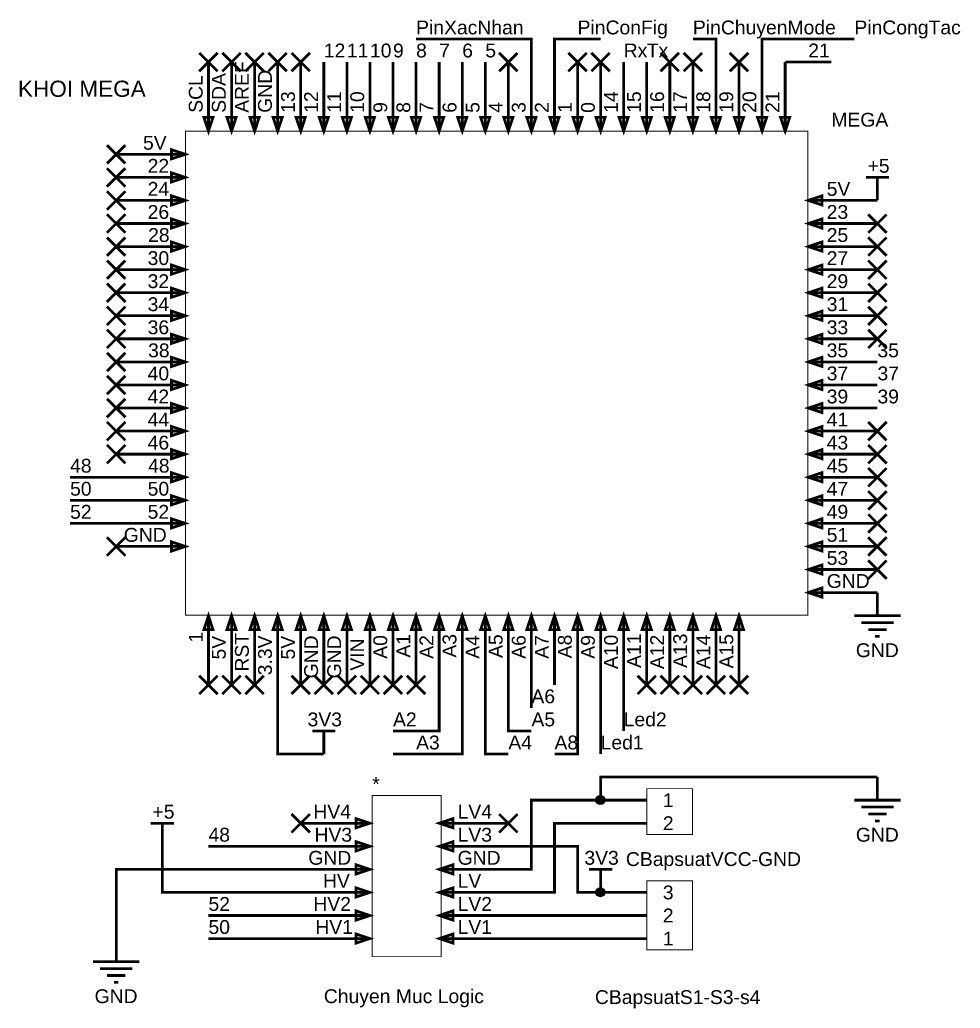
# Model space of a CAD drawing. Header units: millimetres. Extents: x 1372 to 1936, y 14 to 224.
# Drawn here: x 1488.1 to 1591.7, y 29.7 to 138.5 of the extents above; entities that cross this region are included whole.
import ezdxf

# ---------------------------------------------------------------- set-up
doc = ezdxf.new("R2010")
doc.units = ezdxf.units.MM
doc.header["$MEASUREMENT"] = 0
doc.layers.add('Sheet', color=255, linetype='Continuous')
doc.styles.get("Standard").update_dxf_attribs({"font": 'arial.ttf'})

msp = doc.modelspace()

# ---------------------------------------------------------------- linework, layer by layer
at = {"layer": 'Sheet'}
for points, const_width in [([(1544.46, 133.85), (1544.46, 136.39), (1531.76, 136.39)], 0.3), ([(1547, 133.85), (1547, 136.39), (1552.08, 136.39)], 0.3), ([(1564.78, 133.85), (1564.78, 136.39), (1562.24, 136.39)], 0.3), ([(1569.86, 133.85), (1569.86, 136.39), (1580.02, 136.39)], 0.3), ([(1507.88, 132.83), (1509.91, 134.86)], 0.3), ([(1507.88, 134.86), (1509.91, 132.83)], 0.3), ([(1510.42, 132.83), (1512.45, 134.86)], 0.3), ([(1510.42, 134.86), (1512.45, 132.83)], 0.3), ([(1512.96, 132.83), (1514.99, 134.86)], 0.3), ([(1512.96, 134.86), (1514.99, 132.83)], 0.3), ([(1515.5, 132.83), (1517.53, 134.86)], 0.3), ([(1515.5, 134.86), (1517.53, 132.83)], 0.3), ([(1518.04, 132.83), (1520.07, 134.86)], 0.3), ([(1518.04, 134.86), (1520.07, 132.83)], 0.3), ([(1540.9, 132.83), (1542.93, 134.86)], 0.3), ([(1540.9, 134.86), (1542.93, 132.83)], 0.3), ([(1548.52, 132.83), (1550.55, 134.86)], 0.3), ([(1548.52, 134.86), (1550.55, 132.83)], 0.3), ([(1551.06, 132.83), (1553.09, 134.86)], 0.3), ([(1551.06, 134.86), (1553.09, 132.83)], 0.3), ([(1558.68, 132.83), (1560.71, 134.86)], 0.3), ([(1558.68, 134.86), (1560.71, 132.83)], 0.3), ([(1561.22, 132.83), (1563.25, 134.86)], 0.3), ([(1561.22, 134.86), (1563.25, 132.83)], 0.3), ([(1566.3, 132.83), (1568.33, 134.86)], 0.3), ([(1566.3, 134.86), (1568.33, 132.83)], 0.3), ([(1508.9, 126.23), (1508.9, 133.85)], 0.3), ([(1511.44, 126.23), (1511.44, 133.85)], 0.3), ([(1513.98, 126.23), (1513.98, 133.85)], 0.3), ([(1516.52, 126.23), (1516.52, 133.85)], 0.3), ([(1519.06, 126.23), (1519.06, 133.85)], 0.3), ([(1521.6, 126.23), (1521.6, 133.85)], 0.3), ([(1524.14, 126.23), (1524.14, 133.85)], 0.3), ([(1526.68, 126.23), (1526.68, 133.85)], 0.3), ([(1529.22, 126.23), (1529.22, 133.85)], 0.3), ([(1531.76, 126.23), (1531.76, 133.85)], 0.3), ([(1534.3, 126.23), (1534.3, 133.85)], 0.3), ([(1536.84, 126.23), (1536.84, 133.85)], 0.3), ([(1539.38, 126.23), (1539.38, 133.85)], 0.3), ([(1541.92, 126.23), (1541.92, 133.85)], 0.3), ([(1544.46, 126.23), (1544.46, 133.85)], 0.3), ([(1547, 126.23), (1547, 133.85)], 0.3), ([(1549.54, 126.23), (1549.54, 133.85)], 0.3), ([(1552.08, 126.23), (1552.08, 133.85)], 0.3), ([(1554.62, 126.23), (1554.62, 133.85)], 0.3), ([(1557.16, 126.23), (1557.16, 133.85)], 0.3), ([(1559.7, 126.23), (1559.7, 133.85)], 0.3), ([(1562.24, 126.23), (1562.24, 133.85)], 0.3), ([(1564.78, 126.23), (1564.78, 133.85)], 0.3), ([(1567.32, 126.23), (1567.32, 133.85)], 0.3), ([(1569.86, 126.23), (1569.86, 133.85)], 0.3), ([(1572.4, 126.23), (1572.4, 133.85)], 0.3), ([(1572.4, 133.85), (1577.48, 133.85)], 0.3), ([(1506.36, 126.23), (1574.89, 126.23), (1574.89, 72.93), (1506.36, 72.93), (1506.36, 126.23)], 0.0991), ([(1497.72, 122.67), (1499.75, 124.7)], 0.3), ([(1497.72, 124.7), (1499.75, 122.67)], 0.3), ([(1506.36, 123.69), (1498.74, 123.69)], 0.3), ([(1497.72, 120.13), (1499.75, 122.16)], 0.3), ([(1497.72, 122.16), (1499.75, 120.13)], 0.3), ([(1506.36, 121.15), (1498.74, 121.15)], 0.3), ([(1581.29, 121.15), (1583.83, 121.15)], 0.3), ([(1582.56, 118.61), (1582.56, 121.15)], 0.3), ([(1497.72, 117.59), (1499.75, 119.62)], 0.3), ([(1497.72, 119.62), (1499.75, 117.59)], 0.3), ([(1506.36, 118.61), (1498.74, 118.61)], 0.3), ([(1574.94, 118.61), (1582.56, 118.61)], 0.3), ([(1497.72, 115.05), (1499.75, 117.08)], 0.3), ([(1497.72, 117.08), (1499.75, 115.05)], 0.3), ([(1581.54, 115.05), (1583.57, 117.08)], 0.3), ([(1581.54, 117.08), (1583.57, 115.05)], 0.3), ([(1506.36, 116.07), (1498.74, 116.07)], 0.3), ([(1574.94, 116.07), (1582.56, 116.07)], 0.3), ([(1497.72, 112.51), (1499.75, 114.54)], 0.3), ([(1497.72, 114.54), (1499.75, 112.51)], 0.3), ([(1581.54, 112.51), (1583.57, 114.54)], 0.3), ([(1581.54, 114.54), (1583.57, 112.51)], 0.3), ([(1506.36, 113.53), (1498.74, 113.53)], 0.3), ([(1574.94, 113.53), (1582.56, 113.53)], 0.3), ([(1497.72, 109.97), (1499.75, 112)], 0.3), ([(1497.72, 112), (1499.75, 109.97)], 0.3), ([(1581.54, 109.97), (1583.57, 112)], 0.3), ([(1581.54, 112), (1583.57, 109.97)], 0.3), ([(1506.36, 110.99), (1498.74, 110.99)], 0.3), ([(1574.94, 110.99), (1582.56, 110.99)], 0.3), ([(1497.72, 107.43), (1499.75, 109.46)], 0.3), ([(1497.72, 109.46), (1499.75, 107.43)], 0.3), ([(1581.54, 107.43), (1583.57, 109.46)], 0.3), ([(1581.54, 109.46), (1583.57, 107.43)], 0.3), ([(1506.36, 108.45), (1498.74, 108.45)], 0.3), ([(1574.94, 108.45), (1582.56, 108.45)], 0.3), ([(1497.72, 104.89), (1499.75, 106.92)], 0.3), ([(1497.72, 106.92), (1499.75, 104.89)], 0.3), ([(1581.54, 104.89), (1583.57, 106.92)], 0.3), ([(1581.54, 106.92), (1583.57, 104.89)], 0.3), ([(1506.36, 105.91), (1498.74, 105.91)], 0.3), ([(1574.94, 105.91), (1582.56, 105.91)], 0.3), ([(1497.72, 102.35), (1499.75, 104.38)], 0.3), ([(1497.72, 104.38), (1499.75, 102.35)], 0.3), ([(1581.54, 102.35), (1583.57, 104.38)], 0.3), ([(1581.54, 104.38), (1583.57, 102.35)], 0.3), ([(1506.36, 103.37), (1498.74, 103.37)], 0.3), ([(1574.94, 103.37), (1582.56, 103.37)], 0.3), ([(1497.72, 99.81), (1499.75, 101.84)], 0.3), ([(1497.72, 101.84), (1499.75, 99.81)], 0.3), ([(1506.36, 100.83), (1498.74, 100.83)], 0.3), ([(1574.94, 100.83), (1582.56, 100.83)], 0.3), ([(1497.72, 97.27), (1499.75, 99.3)], 0.3), ([(1497.72, 99.3), (1499.75, 97.27)], 0.3), ([(1506.36, 98.29), (1498.74, 98.29)], 0.3), ([(1574.94, 98.29), (1582.56, 98.29)], 0.3), ([(1497.72, 94.73), (1499.75, 96.76)], 0.3), ([(1497.72, 96.76), (1499.75, 94.73)], 0.3), ([(1506.36, 95.75), (1498.74, 95.75)], 0.3), ([(1574.94, 95.75), (1582.56, 95.75)], 0.3), ([(1497.72, 92.19), (1499.75, 94.22)], 0.3), ([(1497.72, 94.22), (1499.75, 92.19)], 0.3), ([(1581.54, 92.19), (1583.57, 94.22)], 0.3), ([(1581.54, 94.22), (1583.57, 92.19)], 0.3), ([(1506.36, 93.21), (1498.74, 93.21)], 0.3), ([(1574.94, 93.21), (1582.56, 93.21)], 0.3), ([(1497.72, 89.65), (1499.75, 91.68)], 0.3), ([(1497.72, 91.68), (1499.75, 89.65)], 0.3), ([(1581.54, 89.65), (1583.57, 91.68)], 0.3), ([(1581.54, 91.68), (1583.57, 89.65)], 0.3), ([(1506.36, 90.67), (1498.74, 90.67)], 0.3), ([(1574.94, 90.67), (1582.56, 90.67)], 0.3), ([(1581.54, 87.11), (1583.57, 89.14)], 0.3), ([(1581.54, 89.14), (1583.57, 87.11)], 0.3), ([(1498.74, 88.13), (1493.66, 88.13)], 0.3), ([(1506.36, 88.13), (1498.74, 88.13)], 0.3), ([(1574.94, 88.13), (1582.56, 88.13)], 0.3), ([(1581.54, 84.57), (1583.57, 86.6)], 0.3), ([(1581.54, 86.6), (1583.57, 84.57)], 0.3), ([(1498.74, 85.59), (1493.66, 85.59)], 0.3), ([(1506.36, 85.59), (1498.74, 85.59)], 0.3), ([(1574.94, 85.59), (1582.56, 85.59)], 0.3), ([(1581.54, 82.03), (1583.57, 84.06)], 0.3), ([(1581.54, 84.06), (1583.57, 82.03)], 0.3), ([(1498.74, 83.05), (1493.66, 83.05)], 0.3), ([(1506.36, 83.05), (1498.74, 83.05)], 0.3), ([(1574.94, 83.05), (1582.56, 83.05)], 0.3), ([(1497.72, 79.49), (1499.75, 81.52)], 0.3), ([(1497.72, 81.52), (1499.75, 79.49)], 0.3), ([(1581.54, 79.49), (1583.57, 81.52)], 0.3), ([(1581.54, 81.52), (1583.57, 79.49)], 0.3), ([(1506.36, 80.51), (1498.74, 80.51)], 0.3), ([(1574.94, 80.51), (1582.56, 80.51)], 0.3), ([(1581.54, 76.95), (1583.57, 78.98)], 0.3), ([(1581.54, 78.98), (1583.57, 76.95)], 0.3), ([(1574.94, 77.97), (1582.56, 77.97)], 0.3), ([(1574.94, 75.43), (1582.56, 75.43)], 0.3), ([(1582.56, 75.43), (1582.56, 72.89)], 0.3), ([(1508.9, 72.89), (1508.9, 65.27)], 0.3), ([(1511.44, 72.89), (1511.44, 65.27)], 0.3), ([(1513.98, 72.89), (1513.98, 65.27)], 0.3), ([(1516.52, 72.89), (1516.52, 65.27)], 0.3), ([(1519.06, 72.89), (1519.06, 65.27)], 0.3), ([(1521.6, 72.89), (1521.6, 65.27)], 0.3), ([(1524.14, 72.89), (1524.14, 65.27)], 0.3), ([(1526.68, 72.89), (1526.68, 65.27)], 0.3), ([(1529.22, 72.89), (1529.22, 65.27)], 0.3), ([(1531.76, 72.89), (1531.76, 65.27)], 0.3), ([(1534.3, 72.89), (1534.3, 65.27)], 0.3), ([(1536.84, 72.89), (1536.84, 65.27)], 0.3), ([(1539.38, 72.89), (1539.38, 65.27)], 0.3), ([(1541.92, 72.89), (1541.92, 65.27)], 0.3), ([(1544.46, 72.89), (1544.46, 65.27)], 0.3), ([(1547, 72.89), (1547, 65.27)], 0.3), ([(1549.54, 72.89), (1549.54, 65.27)], 0.3), ([(1552.08, 72.89), (1552.08, 65.27)], 0.3), ([(1554.62, 72.89), (1554.62, 65.27)], 0.3), ([(1557.16, 72.89), (1557.16, 65.27)], 0.3), ([(1559.7, 72.89), (1559.7, 65.27)], 0.3), ([(1562.24, 72.89), (1562.24, 65.27)], 0.3), ([(1564.78, 72.89), (1564.78, 65.27)], 0.3), ([(1567.32, 72.89), (1567.32, 65.27)], 0.3), ([(1580.02, 72.89), (1585.1, 72.89)], 0.3), ([(1580.78, 72.13), (1584.33, 72.13)], 0.3), ([(1581.54, 71.36), (1583.57, 71.36)], 0.3), ([(1582.3, 70.6), (1582.81, 70.6)], 0.3), ([(1507.88, 64.25), (1509.91, 66.28)], 0.3), ([(1507.88, 66.28), (1509.91, 64.25)], 0.3), ([(1510.42, 64.25), (1512.45, 66.28)], 0.3), ([(1510.42, 66.28), (1512.45, 64.25)], 0.3), ([(1512.96, 64.25), (1514.99, 66.28)], 0.3), ([(1512.96, 66.28), (1514.99, 64.25)], 0.3), ([(1518.04, 64.25), (1520.07, 66.28)], 0.3), ([(1518.04, 66.28), (1520.07, 64.25)], 0.3), ([(1520.58, 64.25), (1522.61, 66.28)], 0.3), ([(1520.58, 66.28), (1522.61, 64.25)], 0.3), ([(1523.12, 64.25), (1525.15, 66.28)], 0.3), ([(1523.12, 66.28), (1525.15, 64.25)], 0.3), ([(1525.66, 64.25), (1527.69, 66.28)], 0.3), ([(1525.66, 66.28), (1527.69, 64.25)], 0.3), ([(1528.2, 64.25), (1530.23, 66.28)], 0.3), ([(1528.2, 66.28), (1530.23, 64.25)], 0.3), ([(1530.74, 64.25), (1532.77, 66.28)], 0.3), ([(1530.74, 66.28), (1532.77, 64.25)], 0.3), ([(1556.14, 64.25), (1558.17, 66.28)], 0.3), ([(1556.14, 66.28), (1558.17, 64.25)], 0.3), ([(1558.68, 64.25), (1560.71, 66.28)], 0.3), ([(1558.68, 66.28), (1560.71, 64.25)], 0.3), ([(1561.22, 64.25), (1563.25, 66.28)], 0.3), ([(1561.22, 66.28), (1563.25, 64.25)], 0.3), ([(1563.76, 64.25), (1565.79, 66.28)], 0.3), ([(1563.76, 66.28), (1565.79, 64.25)], 0.3), ([(1566.3, 64.25), (1568.33, 66.28)], 0.3), ([(1566.3, 66.28), (1568.33, 64.25)], 0.3), ([(1516.52, 65.27), (1516.52, 57.65), (1521.6, 57.65)], 0.3), ([(1534.3, 65.27), (1534.3, 60.19), (1529.22, 60.19)], 0.3), ([(1529.22, 57.65), (1536.84, 57.65), (1536.84, 65.27)], 0.3), ([(1539.38, 65.27), (1539.38, 57.65), (1541.92, 57.65)], 0.3), ([(1541.92, 65.27), (1541.92, 60.19), (1544.46, 60.19)], 0.3), ([(1544.46, 65.27), (1544.46, 62.73)], 0.3), ([(1549.54, 65.27), (1549.54, 57.65), (1547, 57.65)], 0.3), ([(1552.08, 65.27), (1552.08, 57.65)], 0.3), ([(1554.62, 65.27), (1554.62, 60.19)], 0.3), ([(1520.33, 60.19), (1522.87, 60.19)], 0.3), ([(1521.6, 57.65), (1521.6, 60.19)], 0.3), ([(1552.08, 52.57), (1552.08, 55.11), (1582.56, 55.11)], 0.3), ([(1582.56, 55.11), (1582.56, 52.57)], 0.3), ([(1557.16, 53.84), (1562.19, 53.84), (1562.19, 48.8), (1557.16, 48.8), (1557.16, 53.84)], 0.0991), ([(1526.93, 53.08), (1534.51, 53.08), (1534.51, 35.34), (1526.93, 35.34), (1526.93, 53.08)], 0.0991), ([(1541.92, 44.95), (1544.46, 44.95), (1544.46, 52.57), (1552.08, 52.57), (1554.62, 52.57)], 0.3), ([(1557.16, 52.57), (1554.62, 52.57)], 0.3), ([(1580.02, 52.57), (1585.1, 52.57)], 0.3), ([(1518.04, 49.01), (1520.07, 51.04)], 0.3), ([(1518.04, 51.04), (1520.07, 49.01)], 0.3), ([(1540.9, 49.01), (1542.93, 51.04)], 0.3), ([(1540.9, 51.04), (1542.93, 49.01)], 0.3), ([(1580.78, 51.81), (1584.33, 51.81)], 0.3), ([(1581.54, 51.04), (1583.57, 51.04)], 0.3), ([(1502.55, 50.03), (1505.09, 50.03)], 0.3), ([(1503.82, 47.49), (1503.82, 50.03)], 0.3), ([(1526.68, 50.03), (1519.06, 50.03)], 0.3), ([(1534.3, 50.03), (1541.92, 50.03)], 0.3), ([(1541.92, 42.41), (1547, 42.41), (1547, 50.03), (1554.62, 50.03)], 0.3), ([(1557.16, 50.03), (1554.62, 50.03)], 0.3), ([(1582.3, 50.28), (1582.81, 50.28)], 0.3), ([(1519.06, 42.41), (1503.82, 42.41), (1503.82, 47.49)], 0.3), ([(1519.06, 47.49), (1508.9, 47.49)], 0.3), ([(1526.68, 47.49), (1519.06, 47.49)], 0.3), ([(1534.3, 47.49), (1541.92, 47.49)], 0.3), ([(1541.92, 47.49), (1549.54, 47.49), (1549.54, 42.41), (1552.08, 42.41), (1554.62, 42.41)], 0.3), ([(1519.06, 44.95), (1498.74, 44.95), (1498.74, 37.33)], 0.3), ([(1526.68, 44.95), (1519.06, 44.95)], 0.3), ([(1534.3, 44.95), (1541.92, 44.95)], 0.3), ([(1550.81, 44.95), (1553.35, 44.95)], 0.3), ([(1552.08, 42.41), (1552.08, 44.95)], 0.3), ([(1557.16, 43.68), (1562.19, 43.68), (1562.19, 36.1), (1557.16, 36.1), (1557.16, 43.68)], 0.0991), ([(1526.68, 42.41), (1519.06, 42.41)], 0.3), ([(1534.3, 42.41), (1541.92, 42.41)], 0.3), ([(1557.16, 42.41), (1554.62, 42.41)], 0.3), ([(1519.06, 39.87), (1508.9, 39.87)], 0.3), ([(1526.68, 39.87), (1519.06, 39.87)], 0.3), ([(1534.3, 39.87), (1541.92, 39.87)], 0.3), ([(1541.92, 39.87), (1554.62, 39.87)], 0.3), ([(1557.16, 39.87), (1554.62, 39.87)], 0.3), ([(1498.74, 37.33), (1498.74, 34.79)], 0.3), ([(1519.06, 37.33), (1508.9, 37.33)], 0.3), ([(1526.68, 37.33), (1519.06, 37.33)], 0.3), ([(1534.3, 37.33), (1541.92, 37.33)], 0.3), ([(1541.92, 37.33), (1554.62, 37.33)], 0.3), ([(1557.16, 37.33), (1554.62, 37.33)], 0.3), ([(1496.2, 34.79), (1501.28, 34.79)], 0.3), ([(1496.96, 34.03), (1500.51, 34.03)], 0.3), ([(1497.72, 33.26), (1499.75, 33.26)], 0.3), ([(1498.48, 32.5), (1498.99, 32.5)], 0.3)]:
    msp.add_lwpolyline(points, dxfattribs=dict(at, const_width=const_width))
at = {"layer": 'Sheet', "const_width": 0.3}
for points in [[(1508.9, 126.23), (1508.39, 127.75), (1509.4, 127.75), (1508.9, 126.23)], [(1508.39, 127.75), (1508.9, 126.23), (1509.4, 127.75), (1508.39, 127.75)], [(1511.44, 126.23), (1510.93, 127.75), (1511.94, 127.75), (1511.44, 126.23)], [(1510.93, 127.75), (1511.44, 126.23), (1511.94, 127.75), (1510.93, 127.75)], [(1513.98, 126.23), (1513.47, 127.75), (1514.48, 127.75), (1513.98, 126.23)], [(1513.47, 127.75), (1513.98, 126.23), (1514.48, 127.75), (1513.47, 127.75)], [(1516.52, 126.23), (1516.01, 127.75), (1517.02, 127.75), (1516.52, 126.23)], [(1516.01, 127.75), (1516.52, 126.23), (1517.02, 127.75), (1516.01, 127.75)], [(1519.06, 126.23), (1518.55, 127.75), (1519.56, 127.75), (1519.06, 126.23)], [(1518.55, 127.75), (1519.06, 126.23), (1519.56, 127.75), (1518.55, 127.75)], [(1521.6, 126.23), (1521.09, 127.75), (1522.1, 127.75), (1521.6, 126.23)], [(1521.09, 127.75), (1521.6, 126.23), (1522.1, 127.75), (1521.09, 127.75)], [(1524.14, 126.23), (1523.63, 127.75), (1524.64, 127.75), (1524.14, 126.23)], [(1523.63, 127.75), (1524.14, 126.23), (1524.64, 127.75), (1523.63, 127.75)], [(1526.68, 126.23), (1526.17, 127.75), (1527.18, 127.75), (1526.68, 126.23)], [(1526.17, 127.75), (1526.68, 126.23), (1527.18, 127.75), (1526.17, 127.75)], [(1529.22, 126.23), (1528.71, 127.75), (1529.72, 127.75), (1529.22, 126.23)], [(1528.71, 127.75), (1529.22, 126.23), (1529.72, 127.75), (1528.71, 127.75)], [(1531.76, 126.23), (1531.25, 127.75), (1532.26, 127.75), (1531.76, 126.23)], [(1531.25, 127.75), (1531.76, 126.23), (1532.26, 127.75), (1531.25, 127.75)], [(1534.3, 126.23), (1533.79, 127.75), (1534.8, 127.75), (1534.3, 126.23)], [(1533.79, 127.75), (1534.3, 126.23), (1534.8, 127.75), (1533.79, 127.75)], [(1536.84, 126.23), (1536.33, 127.75), (1537.34, 127.75), (1536.84, 126.23)], [(1536.33, 127.75), (1536.84, 126.23), (1537.34, 127.75), (1536.33, 127.75)], [(1539.38, 126.23), (1538.87, 127.75), (1539.88, 127.75), (1539.38, 126.23)], [(1538.87, 127.75), (1539.38, 126.23), (1539.88, 127.75), (1538.87, 127.75)], [(1541.92, 126.23), (1541.41, 127.75), (1542.42, 127.75), (1541.92, 126.23)], [(1541.41, 127.75), (1541.92, 126.23), (1542.42, 127.75), (1541.41, 127.75)], [(1544.46, 126.23), (1543.95, 127.75), (1544.96, 127.75), (1544.46, 126.23)], [(1543.95, 127.75), (1544.46, 126.23), (1544.96, 127.75), (1543.95, 127.75)], [(1547, 126.23), (1546.49, 127.75), (1547.5, 127.75), (1547, 126.23)], [(1546.49, 127.75), (1547, 126.23), (1547.5, 127.75), (1546.49, 127.75)], [(1549.54, 126.23), (1549.03, 127.75), (1550.04, 127.75), (1549.54, 126.23)], [(1549.03, 127.75), (1549.54, 126.23), (1550.04, 127.75), (1549.03, 127.75)], [(1552.08, 126.23), (1551.57, 127.75), (1552.58, 127.75), (1552.08, 126.23)], [(1551.57, 127.75), (1552.08, 126.23), (1552.58, 127.75), (1551.57, 127.75)], [(1554.62, 126.23), (1554.11, 127.75), (1555.12, 127.75), (1554.62, 126.23)], [(1554.11, 127.75), (1554.62, 126.23), (1555.12, 127.75), (1554.11, 127.75)], [(1557.16, 126.23), (1556.65, 127.75), (1557.66, 127.75), (1557.16, 126.23)], [(1556.65, 127.75), (1557.16, 126.23), (1557.66, 127.75), (1556.65, 127.75)], [(1559.7, 126.23), (1559.19, 127.75), (1560.2, 127.75), (1559.7, 126.23)], [(1559.19, 127.75), (1559.7, 126.23), (1560.2, 127.75), (1559.19, 127.75)], [(1562.24, 126.23), (1561.73, 127.75), (1562.74, 127.75), (1562.24, 126.23)], [(1561.73, 127.75), (1562.24, 126.23), (1562.74, 127.75), (1561.73, 127.75)], [(1564.78, 126.23), (1564.27, 127.75), (1565.28, 127.75), (1564.78, 126.23)], [(1564.27, 127.75), (1564.78, 126.23), (1565.28, 127.75), (1564.27, 127.75)], [(1567.32, 126.23), (1566.81, 127.75), (1567.82, 127.75), (1567.32, 126.23)], [(1566.81, 127.75), (1567.32, 126.23), (1567.82, 127.75), (1566.81, 127.75)], [(1569.86, 126.23), (1569.35, 127.75), (1570.36, 127.75), (1569.86, 126.23)], [(1569.35, 127.75), (1569.86, 126.23), (1570.36, 127.75), (1569.35, 127.75)], [(1572.4, 126.23), (1571.89, 127.75), (1572.9, 127.75), (1572.4, 126.23)], [(1571.89, 127.75), (1572.4, 126.23), (1572.9, 127.75), (1571.89, 127.75)], [(1506.36, 123.69), (1504.83, 123.18), (1504.83, 124.2), (1506.36, 123.69)], [(1504.83, 124.2), (1506.36, 123.69), (1504.83, 123.18), (1504.83, 124.2)], [(1506.36, 121.15), (1504.83, 120.64), (1504.83, 121.66), (1506.36, 121.15)], [(1504.83, 121.66), (1506.36, 121.15), (1504.83, 120.64), (1504.83, 121.66)], [(1506.36, 118.61), (1504.83, 118.1), (1504.83, 119.12), (1506.36, 118.61)], [(1504.83, 119.12), (1506.36, 118.61), (1504.83, 118.1), (1504.83, 119.12)], [(1576.46, 118.1), (1574.94, 118.61), (1576.46, 119.12), (1576.46, 118.1)], [(1576.46, 119.12), (1574.94, 118.61), (1576.46, 118.1), (1576.46, 119.12)], [(1506.36, 116.07), (1504.83, 115.56), (1504.83, 116.58), (1506.36, 116.07)], [(1504.83, 116.58), (1506.36, 116.07), (1504.83, 115.56), (1504.83, 116.58)], [(1576.46, 115.56), (1574.94, 116.07), (1576.46, 116.58), (1576.46, 115.56)], [(1576.46, 116.58), (1574.94, 116.07), (1576.46, 115.56), (1576.46, 116.58)], [(1506.36, 113.53), (1504.83, 113.02), (1504.83, 114.04), (1506.36, 113.53)], [(1504.83, 114.04), (1506.36, 113.53), (1504.83, 113.02), (1504.83, 114.04)], [(1576.46, 113.02), (1574.94, 113.53), (1576.46, 114.04), (1576.46, 113.02)], [(1576.46, 114.04), (1574.94, 113.53), (1576.46, 113.02), (1576.46, 114.04)], [(1506.36, 110.99), (1504.83, 110.48), (1504.83, 111.5), (1506.36, 110.99)], [(1504.83, 111.5), (1506.36, 110.99), (1504.83, 110.48), (1504.83, 111.5)], [(1576.46, 110.48), (1574.94, 110.99), (1576.46, 111.5), (1576.46, 110.48)], [(1576.46, 111.5), (1574.94, 110.99), (1576.46, 110.48), (1576.46, 111.5)], [(1506.36, 108.45), (1504.83, 107.94), (1504.83, 108.96), (1506.36, 108.45)], [(1504.83, 108.96), (1506.36, 108.45), (1504.83, 107.94), (1504.83, 108.96)], [(1576.46, 107.94), (1574.94, 108.45), (1576.46, 108.96), (1576.46, 107.94)], [(1576.46, 108.96), (1574.94, 108.45), (1576.46, 107.94), (1576.46, 108.96)], [(1506.36, 105.91), (1504.83, 105.4), (1504.83, 106.42), (1506.36, 105.91)], [(1504.83, 106.42), (1506.36, 105.91), (1504.83, 105.4), (1504.83, 106.42)], [(1576.46, 105.4), (1574.94, 105.91), (1576.46, 106.42), (1576.46, 105.4)], [(1576.46, 106.42), (1574.94, 105.91), (1576.46, 105.4), (1576.46, 106.42)], [(1506.36, 103.37), (1504.83, 102.86), (1504.83, 103.88), (1506.36, 103.37)], [(1504.83, 103.88), (1506.36, 103.37), (1504.83, 102.86), (1504.83, 103.88)], [(1576.46, 102.86), (1574.94, 103.37), (1576.46, 103.88), (1576.46, 102.86)], [(1576.46, 103.88), (1574.94, 103.37), (1576.46, 102.86), (1576.46, 103.88)], [(1506.36, 100.83), (1504.83, 100.32), (1504.83, 101.34), (1506.36, 100.83)], [(1504.83, 101.34), (1506.36, 100.83), (1504.83, 100.32), (1504.83, 101.34)], [(1576.46, 100.32), (1574.94, 100.83), (1576.46, 101.34), (1576.46, 100.32)], [(1576.46, 101.34), (1574.94, 100.83), (1576.46, 100.32), (1576.46, 101.34)], [(1506.36, 98.29), (1504.83, 97.78), (1504.83, 98.8), (1506.36, 98.29)], [(1504.83, 98.8), (1506.36, 98.29), (1504.83, 97.78), (1504.83, 98.8)], [(1576.46, 97.78), (1574.94, 98.29), (1576.46, 98.8), (1576.46, 97.78)], [(1576.46, 98.8), (1574.94, 98.29), (1576.46, 97.78), (1576.46, 98.8)], [(1506.36, 95.75), (1504.83, 95.24), (1504.83, 96.26), (1506.36, 95.75)], [(1504.83, 96.26), (1506.36, 95.75), (1504.83, 95.24), (1504.83, 96.26)], [(1576.46, 95.24), (1574.94, 95.75), (1576.46, 96.26), (1576.46, 95.24)], [(1576.46, 96.26), (1574.94, 95.75), (1576.46, 95.24), (1576.46, 96.26)], [(1506.36, 93.21), (1504.83, 92.7), (1504.83, 93.72), (1506.36, 93.21)], [(1504.83, 93.72), (1506.36, 93.21), (1504.83, 92.7), (1504.83, 93.72)], [(1576.46, 92.7), (1574.94, 93.21), (1576.46, 93.72), (1576.46, 92.7)], [(1576.46, 93.72), (1574.94, 93.21), (1576.46, 92.7), (1576.46, 93.72)], [(1506.36, 90.67), (1504.83, 90.16), (1504.83, 91.18), (1506.36, 90.67)], [(1504.83, 91.18), (1506.36, 90.67), (1504.83, 90.16), (1504.83, 91.18)], [(1576.46, 90.16), (1574.94, 90.67), (1576.46, 91.18), (1576.46, 90.16)], [(1576.46, 91.18), (1574.94, 90.67), (1576.46, 90.16), (1576.46, 91.18)], [(1506.36, 88.13), (1504.83, 87.62), (1504.83, 88.64), (1506.36, 88.13)], [(1504.83, 88.64), (1506.36, 88.13), (1504.83, 87.62), (1504.83, 88.64)], [(1576.46, 87.62), (1574.94, 88.13), (1576.46, 88.64), (1576.46, 87.62)], [(1576.46, 88.64), (1574.94, 88.13), (1576.46, 87.62), (1576.46, 88.64)], [(1506.36, 85.59), (1504.83, 85.08), (1504.83, 86.1), (1506.36, 85.59)], [(1504.83, 86.1), (1506.36, 85.59), (1504.83, 85.08), (1504.83, 86.1)], [(1576.46, 85.08), (1574.94, 85.59), (1576.46, 86.1), (1576.46, 85.08)], [(1576.46, 86.1), (1574.94, 85.59), (1576.46, 85.08), (1576.46, 86.1)], [(1506.36, 83.05), (1504.83, 82.54), (1504.83, 83.56), (1506.36, 83.05)], [(1504.83, 83.56), (1506.36, 83.05), (1504.83, 82.54), (1504.83, 83.56)], [(1576.46, 82.54), (1574.94, 83.05), (1576.46, 83.56), (1576.46, 82.54)], [(1576.46, 83.56), (1574.94, 83.05), (1576.46, 82.54), (1576.46, 83.56)], [(1506.36, 80.51), (1504.83, 80), (1504.83, 81.02), (1506.36, 80.51)], [(1504.83, 81.02), (1506.36, 80.51), (1504.83, 80), (1504.83, 81.02)], [(1576.46, 80), (1574.94, 80.51), (1576.46, 81.02), (1576.46, 80)], [(1576.46, 81.02), (1574.94, 80.51), (1576.46, 80), (1576.46, 81.02)], [(1576.46, 77.46), (1574.94, 77.97), (1576.46, 78.48), (1576.46, 77.46)], [(1576.46, 78.48), (1574.94, 77.97), (1576.46, 77.46), (1576.46, 78.48)], [(1576.46, 74.92), (1574.94, 75.43), (1576.46, 75.94), (1576.46, 74.92)], [(1576.46, 75.94), (1574.94, 75.43), (1576.46, 74.92), (1576.46, 75.94)], [(1509.4, 71.36), (1508.39, 71.36), (1508.9, 72.89), (1509.4, 71.36)], [(1508.39, 71.36), (1508.9, 72.89), (1509.4, 71.36), (1508.39, 71.36)], [(1511.94, 71.36), (1510.93, 71.36), (1511.44, 72.89), (1511.94, 71.36)], [(1510.93, 71.36), (1511.44, 72.89), (1511.94, 71.36), (1510.93, 71.36)], [(1514.48, 71.36), (1513.47, 71.36), (1513.98, 72.89), (1514.48, 71.36)], [(1513.47, 71.36), (1513.98, 72.89), (1514.48, 71.36), (1513.47, 71.36)], [(1517.02, 71.36), (1516.01, 71.36), (1516.52, 72.89), (1517.02, 71.36)], [(1516.01, 71.36), (1516.52, 72.89), (1517.02, 71.36), (1516.01, 71.36)], [(1519.56, 71.36), (1518.55, 71.36), (1519.06, 72.89), (1519.56, 71.36)], [(1518.55, 71.36), (1519.06, 72.89), (1519.56, 71.36), (1518.55, 71.36)], [(1522.1, 71.36), (1521.09, 71.36), (1521.6, 72.89), (1522.1, 71.36)], [(1521.09, 71.36), (1521.6, 72.89), (1522.1, 71.36), (1521.09, 71.36)], [(1524.64, 71.36), (1523.63, 71.36), (1524.14, 72.89), (1524.64, 71.36)], [(1523.63, 71.36), (1524.14, 72.89), (1524.64, 71.36), (1523.63, 71.36)], [(1527.18, 71.36), (1526.17, 71.36), (1526.68, 72.89), (1527.18, 71.36)], [(1526.17, 71.36), (1526.68, 72.89), (1527.18, 71.36), (1526.17, 71.36)], [(1529.72, 71.36), (1528.71, 71.36), (1529.22, 72.89), (1529.72, 71.36)], [(1528.71, 71.36), (1529.22, 72.89), (1529.72, 71.36), (1528.71, 71.36)], [(1532.26, 71.36), (1531.25, 71.36), (1531.76, 72.89), (1532.26, 71.36)], [(1531.25, 71.36), (1531.76, 72.89), (1532.26, 71.36), (1531.25, 71.36)], [(1534.8, 71.36), (1533.79, 71.36), (1534.3, 72.89), (1534.8, 71.36)], [(1533.79, 71.36), (1534.3, 72.89), (1534.8, 71.36), (1533.79, 71.36)], [(1537.34, 71.36), (1536.33, 71.36), (1536.84, 72.89), (1537.34, 71.36)], [(1536.33, 71.36), (1536.84, 72.89), (1537.34, 71.36), (1536.33, 71.36)], [(1539.88, 71.36), (1538.87, 71.36), (1539.38, 72.89), (1539.88, 71.36)], [(1538.87, 71.36), (1539.38, 72.89), (1539.88, 71.36), (1538.87, 71.36)], [(1542.42, 71.36), (1541.41, 71.36), (1541.92, 72.89), (1542.42, 71.36)], [(1541.41, 71.36), (1541.92, 72.89), (1542.42, 71.36), (1541.41, 71.36)], [(1544.96, 71.36), (1543.95, 71.36), (1544.46, 72.89), (1544.96, 71.36)], [(1543.95, 71.36), (1544.46, 72.89), (1544.96, 71.36), (1543.95, 71.36)], [(1547.5, 71.36), (1546.49, 71.36), (1547, 72.89), (1547.5, 71.36)], [(1546.49, 71.36), (1547, 72.89), (1547.5, 71.36), (1546.49, 71.36)], [(1550.04, 71.36), (1549.03, 71.36), (1549.54, 72.89), (1550.04, 71.36)], [(1549.03, 71.36), (1549.54, 72.89), (1550.04, 71.36), (1549.03, 71.36)], [(1552.58, 71.36), (1551.57, 71.36), (1552.08, 72.89), (1552.58, 71.36)], [(1551.57, 71.36), (1552.08, 72.89), (1552.58, 71.36), (1551.57, 71.36)], [(1555.12, 71.36), (1554.11, 71.36), (1554.62, 72.89), (1555.12, 71.36)], [(1554.11, 71.36), (1554.62, 72.89), (1555.12, 71.36), (1554.11, 71.36)], [(1557.66, 71.36), (1556.65, 71.36), (1557.16, 72.89), (1557.66, 71.36)], [(1556.65, 71.36), (1557.16, 72.89), (1557.66, 71.36), (1556.65, 71.36)], [(1560.2, 71.36), (1559.19, 71.36), (1559.7, 72.89), (1560.2, 71.36)], [(1559.19, 71.36), (1559.7, 72.89), (1560.2, 71.36), (1559.19, 71.36)], [(1562.74, 71.36), (1561.73, 71.36), (1562.24, 72.89), (1562.74, 71.36)], [(1561.73, 71.36), (1562.24, 72.89), (1562.74, 71.36), (1561.73, 71.36)], [(1565.28, 71.36), (1564.27, 71.36), (1564.78, 72.89), (1565.28, 71.36)], [(1564.27, 71.36), (1564.78, 72.89), (1565.28, 71.36), (1564.27, 71.36)], [(1567.82, 71.36), (1566.81, 71.36), (1567.32, 72.89), (1567.82, 71.36)], [(1566.81, 71.36), (1567.32, 72.89), (1567.82, 71.36), (1566.81, 71.36)], [(1526.68, 50.03), (1525.15, 49.52), (1525.15, 50.54), (1526.68, 50.03)], [(1525.15, 50.54), (1526.68, 50.03), (1525.15, 49.52), (1525.15, 50.54)], [(1535.82, 49.52), (1534.3, 50.03), (1535.82, 50.54), (1535.82, 49.52)], [(1535.82, 50.54), (1534.3, 50.03), (1535.82, 49.52), (1535.82, 50.54)], [(1526.68, 47.49), (1525.15, 46.98), (1525.15, 48), (1526.68, 47.49)], [(1525.15, 48), (1526.68, 47.49), (1525.15, 46.98), (1525.15, 48)], [(1535.82, 46.98), (1534.3, 47.49), (1535.82, 48), (1535.82, 46.98)], [(1535.82, 48), (1534.3, 47.49), (1535.82, 46.98), (1535.82, 48)], [(1526.68, 44.95), (1525.15, 44.44), (1525.15, 45.46), (1526.68, 44.95)], [(1525.15, 45.46), (1526.68, 44.95), (1525.15, 44.44), (1525.15, 45.46)], [(1535.82, 44.44), (1534.3, 44.95), (1535.82, 45.46), (1535.82, 44.44)], [(1535.82, 45.46), (1534.3, 44.95), (1535.82, 44.44), (1535.82, 45.46)], [(1526.68, 42.41), (1525.15, 41.9), (1525.15, 42.92), (1526.68, 42.41)], [(1525.15, 42.92), (1526.68, 42.41), (1525.15, 41.9), (1525.15, 42.92)], [(1535.82, 41.9), (1534.3, 42.41), (1535.82, 42.92), (1535.82, 41.9)], [(1535.82, 42.92), (1534.3, 42.41), (1535.82, 41.9), (1535.82, 42.92)], [(1526.68, 39.87), (1525.15, 39.36), (1525.15, 40.38), (1526.68, 39.87)], [(1525.15, 40.38), (1526.68, 39.87), (1525.15, 39.36), (1525.15, 40.38)], [(1535.82, 39.36), (1534.3, 39.87), (1535.82, 40.38), (1535.82, 39.36)], [(1535.82, 40.38), (1534.3, 39.87), (1535.82, 39.36), (1535.82, 40.38)], [(1526.68, 37.33), (1525.15, 36.82), (1525.15, 37.84), (1526.68, 37.33)], [(1525.15, 37.84), (1526.68, 37.33), (1525.15, 36.82), (1525.15, 37.84)], [(1535.82, 36.82), (1534.3, 37.33), (1535.82, 37.84), (1535.82, 36.82)], [(1535.82, 37.84), (1534.3, 37.33), (1535.82, 36.82), (1535.82, 37.84)]]:
    msp.add_lwpolyline(points, close=True, dxfattribs=at)
at = {"layer": 'Sheet', "const_width": 0.508}
for points in [[(1551.82, 52.57, 1), (1552.33, 52.57, 1)], [(1551.82, 42.41, 1), (1552.33, 42.41, 1)]]:
    msp.add_lwpolyline(points, format="xyb", close=True, dxfattribs=at)
at = {"layer": 'Sheet'}
for centre in [(1552.05, 52.59), (1552.05, 52.59), (1552.05, 52.59), (1552.05, 52.59), (1552.05, 42.43), (1552.05, 42.43), (1552.05, 42.43), (1552.05, 42.43)]:
    msp.add_ellipse(centre, major_axis=(0.488, 0), ratio=0.997281, dxfattribs=at)
for points in [[(1508.32, 127.8), (1508.9, 126.07), (1509.47, 127.8)], [(1510.86, 127.8), (1511.44, 126.07), (1512.01, 127.8)], [(1513.4, 127.8), (1513.98, 126.07), (1514.55, 127.8)], [(1515.94, 127.8), (1516.52, 126.07), (1517.09, 127.8)], [(1518.48, 127.8), (1519.06, 126.07), (1519.63, 127.8)], [(1521.02, 127.8), (1521.6, 126.07), (1522.17, 127.8)], [(1523.56, 127.8), (1524.14, 126.07), (1524.71, 127.8)], [(1526.1, 127.8), (1526.68, 126.07), (1527.25, 127.8)], [(1528.64, 127.8), (1529.22, 126.07), (1529.79, 127.8)], [(1531.18, 127.8), (1531.76, 126.07), (1532.33, 127.8)], [(1533.72, 127.8), (1534.3, 126.07), (1534.87, 127.8)], [(1536.26, 127.8), (1536.84, 126.07), (1537.41, 127.8)], [(1538.8, 127.8), (1539.38, 126.07), (1539.95, 127.8)], [(1541.34, 127.8), (1541.92, 126.07), (1542.49, 127.8)], [(1543.88, 127.8), (1544.46, 126.07), (1545.03, 127.8)], [(1546.42, 127.8), (1547, 126.07), (1547.57, 127.8)], [(1548.96, 127.8), (1549.54, 126.07), (1550.11, 127.8)], [(1551.5, 127.8), (1552.08, 126.07), (1552.65, 127.8)], [(1554.04, 127.8), (1554.62, 126.07), (1555.19, 127.8)], [(1556.58, 127.8), (1557.16, 126.07), (1557.73, 127.8)], [(1559.12, 127.8), (1559.7, 126.07), (1560.27, 127.8)], [(1561.66, 127.8), (1562.24, 126.07), (1562.81, 127.8)], [(1564.2, 127.8), (1564.78, 126.07), (1565.35, 127.8)], [(1566.74, 127.8), (1567.32, 126.07), (1567.89, 127.8)], [(1569.28, 127.8), (1569.86, 126.07), (1570.43, 127.8)], [(1571.82, 127.8), (1572.4, 126.07), (1572.97, 127.8)], [(1504.78, 123.11), (1506.51, 123.69), (1504.78, 124.27)], [(1504.78, 120.57), (1506.51, 121.15), (1504.78, 121.73)], [(1504.78, 118.03), (1506.51, 118.61), (1504.78, 119.19)], [(1576.51, 119.19), (1574.78, 118.61), (1576.51, 118.03)], [(1504.78, 115.49), (1506.51, 116.07), (1504.78, 116.65)], [(1576.51, 116.65), (1574.78, 116.07), (1576.51, 115.49)], [(1504.78, 112.95), (1506.51, 113.53), (1504.78, 114.11)], [(1576.51, 114.11), (1574.78, 113.53), (1576.51, 112.95)], [(1504.78, 110.41), (1506.51, 110.99), (1504.78, 111.57)], [(1576.51, 111.57), (1574.78, 110.99), (1576.51, 110.41)], [(1504.78, 107.87), (1506.51, 108.45), (1504.78, 109.03)], [(1576.51, 109.03), (1574.78, 108.45), (1576.51, 107.87)], [(1504.78, 105.33), (1506.51, 105.91), (1504.78, 106.49)], [(1576.51, 106.49), (1574.78, 105.91), (1576.51, 105.33)], [(1504.78, 102.79), (1506.51, 103.37), (1504.78, 103.95)], [(1576.51, 103.95), (1574.78, 103.37), (1576.51, 102.79)], [(1504.78, 100.25), (1506.51, 100.83), (1504.78, 101.41)], [(1576.51, 101.41), (1574.78, 100.83), (1576.51, 100.25)], [(1504.78, 97.71), (1506.51, 98.29), (1504.78, 98.87)], [(1576.51, 98.87), (1574.78, 98.29), (1576.51, 97.71)], [(1504.78, 95.17), (1506.51, 95.75), (1504.78, 96.33)], [(1576.51, 96.33), (1574.78, 95.75), (1576.51, 95.17)], [(1504.78, 92.63), (1506.51, 93.21), (1504.78, 93.79)], [(1576.51, 93.79), (1574.78, 93.21), (1576.51, 92.63)], [(1504.78, 90.09), (1506.51, 90.67), (1504.78, 91.25)], [(1576.51, 91.25), (1574.78, 90.67), (1576.51, 90.09)], [(1504.78, 87.55), (1506.51, 88.13), (1504.78, 88.71)], [(1576.51, 88.71), (1574.78, 88.13), (1576.51, 87.55)], [(1504.78, 85.01), (1506.51, 85.59), (1504.78, 86.17)], [(1576.51, 86.17), (1574.78, 85.59), (1576.51, 85.01)], [(1504.78, 82.47), (1506.51, 83.05), (1504.78, 83.63)], [(1576.51, 83.63), (1574.78, 83.05), (1576.51, 82.47)], [(1504.78, 79.93), (1506.51, 80.51), (1504.78, 81.09)], [(1576.51, 81.09), (1574.78, 80.51), (1576.51, 79.93)], [(1576.51, 78.55), (1574.78, 77.97), (1576.51, 77.39)], [(1576.51, 76.01), (1574.78, 75.43), (1576.51, 74.85)], [(1509.47, 71.32), (1508.9, 73.05), (1508.32, 71.32)], [(1512.01, 71.32), (1511.44, 73.05), (1510.86, 71.32)], [(1514.55, 71.32), (1513.98, 73.05), (1513.4, 71.32)], [(1517.09, 71.32), (1516.52, 73.05), (1515.94, 71.32)], [(1519.63, 71.32), (1519.06, 73.05), (1518.48, 71.32)], [(1522.17, 71.32), (1521.6, 73.05), (1521.02, 71.32)], [(1524.71, 71.32), (1524.14, 73.05), (1523.56, 71.32)], [(1527.25, 71.32), (1526.68, 73.05), (1526.1, 71.32)], [(1529.79, 71.32), (1529.22, 73.05), (1528.64, 71.32)], [(1532.33, 71.32), (1531.76, 73.05), (1531.18, 71.32)], [(1534.87, 71.32), (1534.3, 73.05), (1533.72, 71.32)], [(1537.41, 71.32), (1536.84, 73.05), (1536.26, 71.32)], [(1539.95, 71.32), (1539.38, 73.05), (1538.8, 71.32)], [(1542.49, 71.32), (1541.92, 73.05), (1541.34, 71.32)], [(1545.03, 71.32), (1544.46, 73.05), (1543.88, 71.32)], [(1547.57, 71.32), (1547, 73.05), (1546.42, 71.32)], [(1550.11, 71.32), (1549.54, 73.05), (1548.96, 71.32)], [(1552.65, 71.32), (1552.08, 73.05), (1551.5, 71.32)], [(1555.19, 71.32), (1554.62, 73.05), (1554.04, 71.32)], [(1557.73, 71.32), (1557.16, 73.05), (1556.58, 71.32)], [(1560.27, 71.32), (1559.7, 73.05), (1559.12, 71.32)], [(1562.81, 71.32), (1562.24, 73.05), (1561.66, 71.32)], [(1565.35, 71.32), (1564.78, 73.05), (1564.2, 71.32)], [(1567.89, 71.32), (1567.32, 73.05), (1566.74, 71.32)], [(1525.1, 49.45), (1526.83, 50.03), (1525.1, 50.61)], [(1535.87, 50.61), (1534.14, 50.03), (1535.87, 49.45)], [(1525.1, 46.91), (1526.83, 47.49), (1525.1, 48.07)], [(1535.87, 48.07), (1534.14, 47.49), (1535.87, 46.91)], [(1525.1, 44.37), (1526.83, 44.95), (1525.1, 45.53)], [(1535.87, 45.53), (1534.14, 44.95), (1535.87, 44.37)], [(1525.1, 41.83), (1526.83, 42.41), (1525.1, 42.99)], [(1535.87, 42.99), (1534.14, 42.41), (1535.87, 41.83)], [(1525.1, 39.29), (1526.83, 39.87), (1525.1, 40.45)], [(1535.87, 40.45), (1534.14, 39.87), (1535.87, 39.29)], [(1525.1, 36.75), (1526.83, 37.33), (1525.1, 37.91)], [(1535.87, 37.91), (1534.14, 37.33), (1535.87, 36.75)]]:
    msp.add_solid(points, dxfattribs=at)

# ---------------------------------------------------------------- texts
for s, height, p in [('PinXacNhan', 1.524, (1531.76, 136.9)), ('PinConFig', 1.524, (1549.54, 136.9)), ('PinChuyenMode', 1.524, (1562.24, 136.9)), ('PinCongTac', 1.524, (1580.02, 136.9)), ('12', 1.524, (1521.6, 134.36)), ('11', 1.524, (1524.14, 134.36)), ('10', 1.524, (1526.68, 134.36)), ('9', 1.52, (1529.22, 134.36)), ('8', 1.52, (1531.76, 134.36)), ('7', 1.52, (1534.3, 134.36)), ('6', 1.52, (1536.84, 134.36)), ('5', 1.52, (1539.38, 134.36)), ('Rx', 1.524, (1554.62, 134.36)), ('Tx', 1.524, (1557.16, 134.36)), ('21', 1.524, (1574.94, 134.36)), ('KHOI MEGA', 1.778, (1487.92, 130.02)), ('MEGA', 1.524, (1577.48, 126.74)), ('5V', 1.524, (1501.69, 124.2)), ('22', 1.524, (1502.2, 121.66)), ('+5', 1.524, (1581.47, 121.66)), ('24', 1.524, (1502.2, 119.12)), ('5V', 1.524, (1576.97, 119.12)), ('26', 1.524, (1502.2, 116.58)), ('23', 1.524, (1576.97, 116.58)), ('28', 1.524, (1502.25, 114.04)), ('25', 1.524, (1576.97, 114.04)), ('30', 1.524, (1502.2, 111.5)), ('27', 1.524, (1576.97, 111.5)), ('32', 1.524, (1502.2, 108.96)), ('29', 1.524, (1576.97, 108.96)), ('34', 1.524, (1502.2, 106.42)), ('31', 1.524, (1576.97, 106.42)), ('36', 1.524, (1502.2, 103.88)), ('33', 1.524, (1576.97, 103.88)), ('38', 1.524, (1502.25, 101.34)), ('35', 1.524, (1576.97, 101.34)), ('35', 1.524, (1582.56, 101.34)), ('40', 1.524, (1502.2, 98.8)), ('37', 1.524, (1576.97, 98.8)), ('37', 1.524, (1582.56, 98.8)), ('42', 1.524, (1502.2, 96.26)), ('39', 1.524, (1576.97, 96.26)), ('39', 1.524, (1582.56, 96.26)), ('44', 1.524, (1502.2, 93.72)), ('41', 1.524, (1576.97, 93.72)), ('46', 1.524, (1502.2, 91.18)), ('43', 1.524, (1576.97, 91.18)), ('48', 1.524, (1493.66, 88.64)), ('48', 1.524, (1502.25, 88.64)), ('45', 1.524, (1576.97, 88.64)), ('50', 1.524, (1493.66, 86.1)), ('50', 1.524, (1502.2, 86.1)), ('47', 1.524, (1576.97, 86.1)), ('52', 1.524, (1493.66, 83.56)), ('52', 1.524, (1502.2, 83.56)), ('49', 1.524, (1576.97, 83.56)), ('GND', 1.524, (1499.57, 81.02)), ('51', 1.524, (1576.97, 81.02)), ('53', 1.524, (1576.97, 78.48)), ('GND', 1.524, (1576.97, 75.94)), ('GND', 1.524, (1580.18, 68.32)), ('A6', 1.524, (1544.46, 63.24)), ('3V3', 1.524, (1519.81, 60.7)), ('A2', 1.524, (1529.22, 60.7)), ('A5', 1.524, (1544.46, 60.7)), ('Led2', 1.524, (1554.62, 60.7)), ('A3', 1.524, (1531.76, 58.16)), ('A4', 1.524, (1541.92, 58.16)), ('A8', 1.524, (1547, 58.16)), ('Led1', 1.524, (1552.08, 58.16)), ('*', 1.52, (1526.93, 53.59)), ('1', 1.52, (1558.93, 51.81)), ('+5', 1.524, (1502.73, 50.54)), ('HV4', 1.524, (1520.45, 50.54)), ('LV4', 1.524, (1536.33, 50.54)), ('2', 1.52, (1558.93, 49.27)), ('48', 1.524, (1508.9, 48)), ('HV3', 1.524, (1520.57, 48)), ('LV3', 1.524, (1536.33, 48)), ('GND', 1.524, (1580.18, 48)), ('GND', 1.524, (1519.89, 45.46)), ('GND', 1.524, (1536.33, 45.46)), ('3V3', 1.524, (1550.29, 45.46)), ('CBapsuatVCC-GND', 1.524, (1554.86, 45.32)), ('HV', 1.524, (1521.51, 42.92)), ('LV', 1.524, (1536.33, 42.92)), ('3', 1.52, (1558.93, 41.65)), ('52', 1.524, (1508.9, 40.38)), ('HV2', 1.524, (1520.45, 40.38)), ('LV2', 1.524, (1536.33, 40.38)), ('2', 1.52, (1558.93, 39.11)), ('50', 1.524, (1508.9, 37.84)), ('HV1', 1.524, (1520.66, 37.84)), ('LV1', 1.524, (1536.33, 37.84)), ('1', 1.52, (1558.93, 36.57)), ('GND', 1.524, (1496.36, 30.22)), ('Chuyen Muc Logic', 1.524, (1521.6, 30.22)), ('CBapsuatS1-S3-s4', 1.524, (1551.45, 30.12))]:
    msp.add_text(s, height=height, dxfattribs=at).set_placement(p)
for s, height, p in [('AREF', 1.524, (1513.34, 128.26)), ('GND', 1.524, (1515.88, 128.26)), ('SCL', 1.524, (1508.26, 128.26)), ('SDA', 1.524, (1510.8, 128.26)), ('13', 1.524, (1518.42, 128.26)), ('12', 1.524, (1520.96, 128.26)), ('11', 1.524, (1523.5, 128.26)), ('10', 1.524, (1526.04, 128.26)), ('14', 1.524, (1553.98, 128.26)), ('15', 1.524, (1556.52, 128.26)), ('16', 1.524, (1559.06, 128.26)), ('17', 1.524, (1561.6, 128.26)), ('18', 1.524, (1564.14, 128.26)), ('19', 1.524, (1566.68, 128.26)), ('20', 1.524, (1569.22, 128.26)), ('21', 1.524, (1571.76, 128.26)), ('9', 1.52, (1528.58, 128.26)), ('8', 1.52, (1531.12, 128.26)), ('7', 1.52, (1533.66, 128.26)), ('6', 1.52, (1536.2, 128.26)), ('5', 1.52, (1538.74, 128.26)), ('4', 1.52, (1541.28, 128.26)), ('3', 1.52, (1543.82, 128.26)), ('2', 1.52, (1546.36, 128.26)), ('1', 1.52, (1548.9, 128.26)), ('0', 1.52, (1551.44, 128.26)), ('1', 1.52, (1508.26, 69.92)), ('RST', 1.524, (1513.34, 66.74)), ('A1', 1.524, (1531.12, 68.27)), ('A3', 1.524, (1536.2, 68.27)), ('A11', 1.524, (1556.52, 67.13)), ('A13', 1.524, (1561.6, 67.13)), ('A15', 1.524, (1566.68, 67.08)), ('5V', 1.524, (1510.8, 68.06)), ('3.3V', 1.524, (1515.88, 66.32)), ('5V', 1.524, (1518.42, 68.06)), ('GND', 1.524, (1520.96, 65.98)), ('GND', 1.524, (1523.5, 65.98)), ('VIN', 1.524, (1526.04, 66.83)), ('A0', 1.524, (1528.58, 68.14)), ('A2', 1.524, (1533.66, 68.14)), ('A4', 1.524, (1538.74, 68.14)), ('A5', 1.524, (1541.28, 68.23)), ('A6', 1.524, (1543.82, 68.14)), ('A7', 1.524, (1546.36, 68.14)), ('A8', 1.524, (1548.9, 68.19)), ('A9', 1.524, (1551.44, 68.14)), ('A10', 1.524, (1553.98, 67)), ('A12', 1.524, (1559.06, 67)), ('A14', 1.524, (1564.14, 67))]:
    msp.add_text(s, height=height, rotation=90, dxfattribs=at).set_placement(p)

doc.saveas('drawing.dxf')
